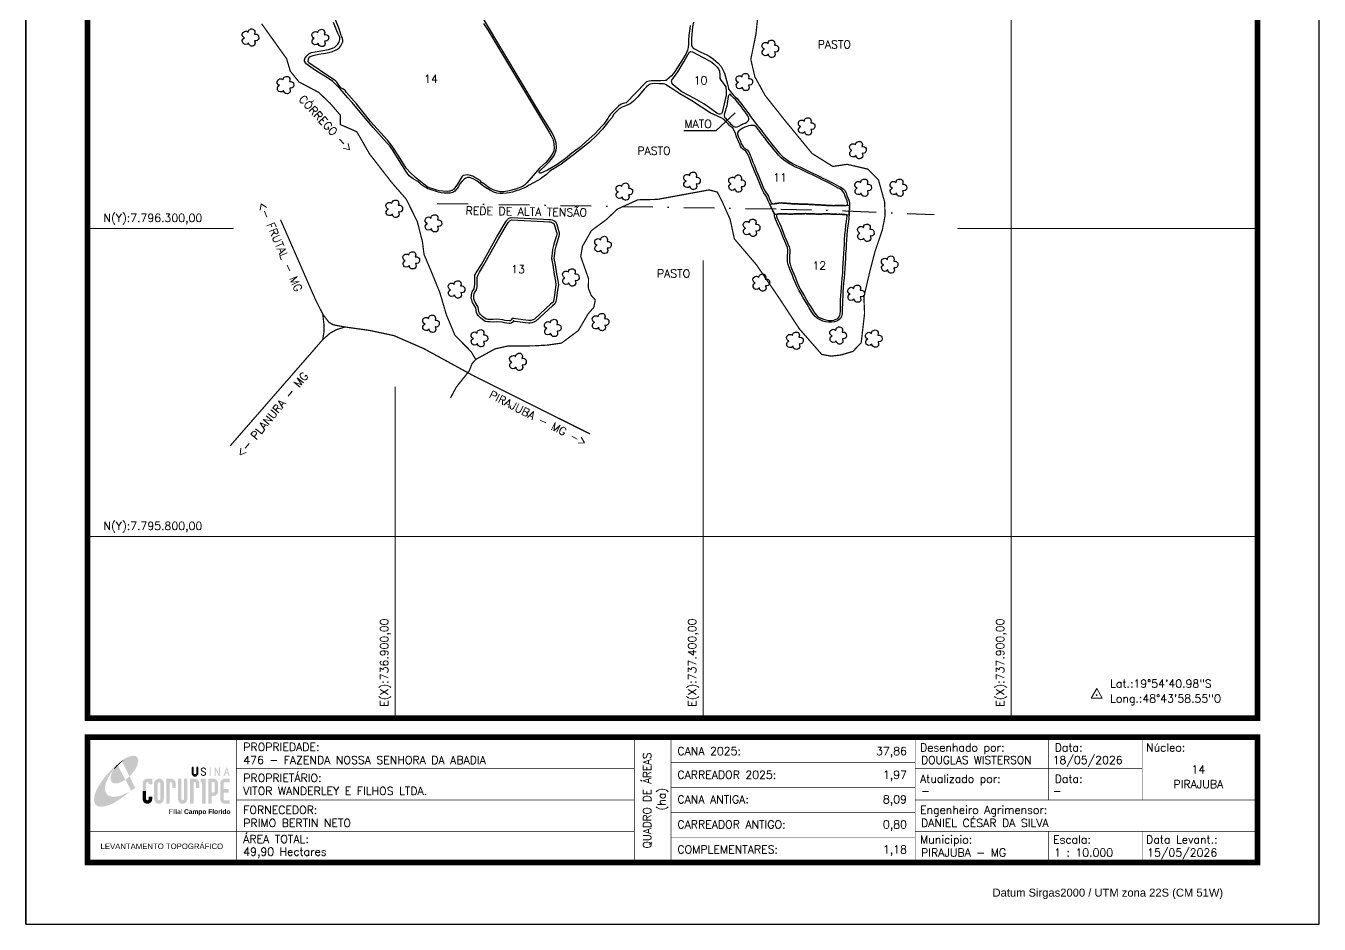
# Model space of a CAD drawing. Header units: inches. Extents: x 736300 to 738400, y 7795171 to 7798141.
# Drawn here: x 736300 to 738400, y 7795171 to 7796629 of the extents above; entities that cross this region are included whole.
import ezdxf
from ezdxf.enums import TextEntityAlignment as Align

# ---------------------------------------------------------------- set-up
doc = ezdxf.new("R2010")
doc.units = ezdxf.units.IN
doc.header["$MEASUREMENT"] = 0
for name, pattern in [('CONTINUO', [0]), ('DASHDOT', [1, 0.5, -0.25, 0, -0.25]), ('LIN0', [0])]:
    doc.linetypes.add(name, pattern=pattern)
for name, color, linetype in [('0114000476', 1, 'Continuous'), ('0114000476010', 5, 'Continuous'), ('0114000476011', 5, 'Continuous'), ('0114000476012', 5, 'Continuous'), ('0114000476013', 5, 'Continuous'), ('0114000476014', 5, 'Continuous'), ('0114000476015', 5, 'Continuous'), ('CORREGO', 174, 'Continuous'), ('ESTRADA', 1, 'Continuous'), ('H-ÁRVORE', 94, 'Continuous'), ('Margem', 5, 'Continuous'), ('MATO', 3, 'Continuous'), ('REDE_DE_ALTA_TENSÃO', 6, 'Continuous'), ('TEXTO', 7, 'Continuous'), ('TEXTO_NUMERO_TALHÃO', 7, 'Continuous')]:
    doc.layers.add(name, color=color, linetype=linetype)
doc.layers.add('MALHA', color=8, linetype='Continuous', lineweight=9)
doc.layers.add('TEXTO_DIVERSOS', color=7, linetype='Continuous', lineweight=5)
doc.styles.add('ARIAL', font='arial.ttf')
doc.styles.add('marcelo', font='arial.ttf')
doc.styles.add('SIMPLEX', font='simplex', dxfattribs={"height": 0.2})
doc.styles.get("Standard").update_dxf_attribs({"font": 'arial.ttf'})

# ---------------------------------------------------------------- blocks, each defined once
blk = doc.blocks.new('A$C78F83FB3')
at = {"layer": 'Margem'}
h = blk.add_hatch(color=20, dxfattribs=at)
edge = h.paths.add_edge_path()
edge.add_ellipse((19.49, 23.77), major_axis=(-6.68, -6.67), ratio=0.469426, start_angle=292.73277, end_angle=601.25787)
edge.add_ellipse((22.83, 22.05), major_axis=(12.64, 11.29), ratio=0.457614, start_angle=79.90686, end_angle=107.91393)
edge = h.paths.add_edge_path()
edge.add_ellipse((18.28, 18.7), major_axis=(13.95, 13.59), ratio=0.386848, start_angle=63.96117, end_angle=264.59932)
edge.add_ellipse((22.83, 22.05), major_axis=(12.64, 11.29), ratio=0.457614, start_angle=107.91393, end_angle=245.11815, ccw=False)
edge.add_ellipse((19.49, 23.77), major_axis=(-6.68, -6.67), ratio=0.469426, start_angle=241.25787, end_angle=292.73277, ccw=False)
for color, points in [(20, [(15.46, 26.12), (14.17, 24.81), (14.06, 24.24), (14.39, 23.97), (14.67, 24.54), (19.47, 29.32), (18.48, 28.66), (17.31, 27.78)]), (7, [(58.42, 24.9), (57.9, 24.9), (57.9, 21.73, -0.414214), (57.15, 20.98), (56.84, 20.98, -0.414214), (56.09, 21.73), (56.09, 24.9), (55.57, 24.9), (55.57, 21.73, 0.414214), (56.84, 20.46), (57.15, 20.46, 0.414214), (58.42, 21.73)]), (7, [(61.7, 24.9), (61.23, 24.9, 0.396318), (60.04, 23.78), (60.04, 23.72, 0.151912), (60.39, 22.97), (60.46, 22.92), (62.18, 22), (62.85, 21.83, 0.12407), (62.51, 22.42), (60.75, 23.36, -0.13192), (60.56, 23.77, -0.385578), (61.23, 24.37), (61.7, 24.37, -0.414214), (62.37, 23.7), (62.89, 23.7, 0.414214)]), (7, [(62.37, 23.7), (62.89, 23.7, 0.414214), (61.7, 24.9), (61.23, 24.9, 0.396318), (60.04, 23.78), (60.04, 23.72, 0.151912), (60.39, 22.97), (60.46, 22.92), (62.18, 22), (62.18, 22, -0.131921), (62.37, 21.59, -0.385578), (61.7, 20.98), (61.23, 20.98, -0.414214), (60.56, 21.65), (60.04, 21.65, 0.414214), (61.23, 20.46), (61.7, 20.46, 0.402546), (62.89, 21.61, 0.165292), (62.51, 22.42), (60.75, 23.36, -0.13192), (60.56, 23.77, -0.385578), (61.23, 24.37), (61.7, 24.37, -0.414214)]), (7, [(30.97, 12.46), (29.13, 12.46), (29.13, 8.21, 1), (34.29, 8.21), (34.29, 9.41), (32.45, 9.41), (32.45, 8.21, -1), (30.97, 8.21)])]:
    blk.add_hatch(color=color, dxfattribs=at).paths.add_polyline_path(points)
h = blk.add_hatch(color=7, dxfattribs=at)
h.paths.add_polyline_path([(65.24, 24.9), (64.72, 24.9), (64.72, 20.46), (65.24, 20.46)])
h.paths.add_polyline_path([(67.38, 20.46), (67.9, 20.46), (67.9, 23.74), (69.74, 20.46), (70.23, 20.46), (70.23, 24.9), (69.71, 24.9), (69.71, 21.58), (67.85, 24.9), (67.38, 24.9)])
h.paths.add_polyline_path([(72.17, 20.46), (72.72, 20.46), (73.14, 21.73), (74.49, 21.73), (74.9, 20.46), (75.45, 20.46), (74, 24.9), (73.62, 24.9)])
h.paths.add_polyline_path([(73.81, 23.8), (74.32, 22.25), (73.31, 22.25)], flags=16)
h = blk.add_hatch(color=7, dxfattribs=at)
h.paths.add_polyline_path([(31.71, 18.93, 0.414214), (29.13, 16.35), (29.13, 12.46), (30.97, 12.46), (30.97, 16.35, -0.414214), (31.71, 17.09), (32.45, 17.09), (32.45, 16.02), (34.29, 16.02), (34.29, 18.93)])
h.paths.add_polyline_path([(44.15, 17.09, -0.414214), (44.89, 16.35), (44.89, 14.1), (46.72, 14.1), (46.72, 16.17, 0.433937), (44.15, 18.93), (41.77, 18.93), (41.77, 12.46), (43.61, 12.46), (43.61, 17.09)])
h.paths.add_polyline_path([(43.61, 12.46), (41.77, 12.46), (41.77, 5.62), (43.61, 5.62)])
h.paths.add_polyline_path([(47.92, 12.46), (49.75, 12.46), (49.75, 18.93), (47.92, 18.93)])
h.paths.add_polyline_path([(52.91, 18.93), (51.08, 18.93), (51.08, 12.46), (52.91, 12.46)])
h.paths.add_polyline_path([(51.08, 8.12, -1), (49.75, 8.12), (49.75, 12.46), (47.92, 12.46), (47.92, 8.12, 1), (52.91, 8.12), (52.91, 12.46), (51.08, 12.46)])
h.paths.add_polyline_path([(54.41, 12.46), (56.25, 12.46), (56.25, 17.09), (56.79, 17.09, -0.414214), (57.53, 16.35), (57.53, 14.1), (59.36, 14.1), (59.36, 16.17, 0.433937), (56.79, 18.93), (54.41, 18.93)])
h.paths.add_polyline_path([(56.25, 12.46), (54.41, 12.46), (54.41, 5.62), (56.25, 5.62)])
h.paths.add_polyline_path([(60.73, 12.46), (62.58, 12.46), (62.58, 18.93), (60.02, 18.93), (60.02, 17.08), (60.73, 17.08)])
h.paths.add_polyline_path([(62.58, 12.46), (60.73, 12.46), (60.73, 5.62), (62.58, 5.62)])
h.paths.add_polyline_path([(64.06, 12.46), (65.82, 12.46), (65.82, 17.17), (66.66, 17.17, -0.450417), (67.48, 16.25), (67.48, 12.46), (69.24, 12.46, 0.002307), (69.24, 12.48, 0.005282), (69.23, 12.54, -0.000938), (69.23, 12.53), (69.23, 16.17, 0.433937), (66.66, 18.93), (64.06, 18.93)])
h.paths.add_polyline_path([(64.06, 5.62), (65.82, 5.62), (65.82, 9.77), (66.66, 9.77, 0.426056), (69.24, 12.46), (67.48, 12.46), (67.48, 12.45, -0.450417), (66.66, 11.53), (65.82, 11.53), (65.82, 12.46), (64.06, 12.46)])
h.paths.add_polyline_path([(70.37, 12.46), (74.87, 12.46), (74.87, 13.44), (72.21, 13.44), (72.21, 16.35, -0.414214), (72.95, 17.09), (75.38, 17.09), (75.38, 18.93), (72.95, 18.93, 0.414214), (70.37, 16.35)])
h.paths.add_polyline_path([(72.21, 11.62), (74.87, 11.62), (74.87, 12.46), (70.37, 12.46), (70.37, 8.21, 0.414214), (72.95, 5.62), (75.38, 5.62), (75.38, 7.47), (72.95, 7.47, -0.414214), (72.21, 8.21)])
h = blk.add_hatch(color=7, dxfattribs=at)
h.paths.add_polyline_path([(35.29, 16.35), (35.29, 8.21, 1), (40.46, 8.21, 0.016978), (40.45, 8.38), (40.45, 16.17, 0.433937), (37.88, 18.93), (37.87, 18.93, 0.41391)])
h.paths.add_polyline_path([(38.62, 16.35), (38.62, 8.21, -1), (37.13, 8.21), (37.13, 16.35, -1)], flags=16)
at = {"layer": 'Margem', "color": 7}
blk.add_lwpolyline([(58.42, 24.9), (57.9, 24.9), (57.9, 21.73, -0.414214), (57.15, 20.98), (56.84, 20.98, -0.414214), (56.09, 21.73), (56.09, 24.9), (55.57, 24.9), (55.57, 21.73, 0.414214), (56.84, 20.46), (57.15, 20.46, 0.414214), (58.42, 21.73), (58.42, 24.9)], format="xyb", close=True, dxfattribs=at)
at = {"layer": 'Margem', "color": 252, "insert": (43.05, 2.72), "char_height": 2.5, "attachment_point": 1, "style": 'ARIAL'}
blk.add_mtext_dynamic_manual_height_columns('Filial {\\fArial|b1|i0|c0|p34;Campo Florido}', width=33.0271, gutter_width=2.46, heights=[2.95], dxfattribs=at)
blk = doc.blocks.new('ÁRVORE')
at = {"layer": 'H-ÁRVORE', "linetype": 'CONTINUO'}
blk.add_polyline3d([(737194.49, 7797022.09, 0), (737193.78, 7797021.5, 0), (737192.87, 7797021.39, 0), (737192.23, 7797021.64, 0), (737191.78, 7797022.09, 0), (737191.59, 7797022.61, 0), (737191.54, 7797023.36, 0), (737191.78, 7797023.84, 0), (737192.04, 7797024.2, 0), (737192.56, 7797024.55, 0), (737192.23, 7797024.65, 0), (737191.91, 7797024.92, 0), (737191.52, 7797025.53, 0), (737191.45, 7797026.25, 0), (737191.73, 7797027, 0), (737192.02, 7797027.26, 0), (737192.55, 7797027.59, 0), (737193.11, 7797027.66, 0), (737193.55, 7797027.6, 0), (737193.9, 7797027.44, 0), (737194.29, 7797027.09, 0), (737194.4, 7797027.75, 0), (737194.5, 7797028.01, 0), (737194.79, 7797028.38, 0), (737195.22, 7797028.53, 0), (737195.64, 7797028.72, 0), (737196.11, 7797028.76, 0), (737196.55, 7797028.7, 0), (737196.91, 7797028.51, 0), (737197.18, 7797028.22, 0), (737197.42, 7797027.75, 0), (737197.51, 7797027.24, 0), (737197.3, 7797026.32, 0), (737197.94, 7797026.33, 0), (737198.47, 7797026.2, 0), (737198.98, 7797025.8, 0), (737199.25, 7797025.48, 0), (737199.33, 7797024.22, 0), (737199.02, 7797023.65, 0), (737198.61, 7797023.27, 0), (737197.96, 7797023.1, 0), (737197.39, 7797023.15, 0), (737197.69, 7797021.96, 0), (737197.55, 7797021.46, 0), (737197.21, 7797020.98, 0), (737196.83, 7797020.68, 0), (737196.3, 7797020.55, 0), (737195.77, 7797020.58, 0), (737195.37, 7797020.69, 0), (737194.91, 7797021.14, 0), (737194.6, 7797021.54, 0), (737194.51, 7797022.16, 0)], dxfattribs=at)

msp = doc.modelspace()

# ---------------------------------------------------------------- linework, layer by layer
at = {"elevation": 509.1}
msp.add_lwpolyline([(737452.2, 7796487.6), (737420.5, 7796458.8), (737368.7, 7796458.8)], dxfattribs=at)
at = {"layer": '0114000476'}
for points in [[(737429.1, 7796479.9), (737411.2, 7796488), (737381.8, 7796507.4), (737361.9, 7796518.5), (737352.3, 7796525), (737342.3, 7796531.7), (737339.8, 7796533.4), (737337.8, 7796534.4), (737335.7, 7796534.9), (737332.5, 7796534.9), (737327.8, 7796535.1), (737320.6, 7796535.2), (737317.3, 7796534.7), (737314.6, 7796534.2), (737313.1, 7796533.6), (737311.3, 7796532.6), (737307.9, 7796530.2), (737304.1, 7796526.4), (737294, 7796513.8), (737286.9, 7796506.6), (737281.7, 7796502.6), (737274.1, 7796499), (737268.3, 7796497.1), (737263.7, 7796494.2), (737258.2, 7796489.1), (737254.8, 7796485.7), (737251.6, 7796479.8), (737246.5, 7796473.7), (737236.4, 7796461.4), (737226.6, 7796450.8), (737215.4, 7796440.2), (737189.7, 7796419.4), (737169.6, 7796404.4), (737168.7, 7796403.8), (737166.9, 7796402.7), (737160.9, 7796399), (737155.6, 7796395.7), (737151.1, 7796392.9), (737145.6, 7796387.6), (737138.2, 7796382.2), (737135.1, 7796380.4), (737131.5, 7796377.9), (737124.5, 7796374.3), (737117.7, 7796370.4), (737113.1, 7796367.9), (737108.7, 7796365.5), (737103.1, 7796363.3), (737100.6, 7796362.4), (737097.9, 7796361.5), (737094.6, 7796360.5), (737090.5, 7796359.3), (737085, 7796358), (737080.5, 7796357.4), (737075, 7796356.9), (737069.7, 7796356.9), (737065.2, 7796357.6), (737059.9, 7796359.3), (737054.6, 7796361.7), (737049.1, 7796364.8), (737043.7, 7796368.5), (737038.2, 7796372.8), (737032.6, 7796377.2), (737026.6, 7796380.8), (737020.7, 7796382.9), (737017.2, 7796382.8), (737014.5, 7796381.8), (737012, 7796380.3), (737008.7, 7796376.8), (737005, 7796372.8), (737002.6, 7796368.5), (737000.9, 7796365.7), (736999.3, 7796363.9), (736996.8, 7796360.7), (736993.3, 7796358.4), (736989.4, 7796357.3), (736984.4, 7796357.3), (736979.6, 7796357.6), (736974.7, 7796358.1), (736970.4, 7796359.2), (736965.6, 7796360.4), (736961.4, 7796361.7), (736956.8, 7796363.1), (736953.1, 7796364.5), (736949.6, 7796366.5), (736946, 7796368.6), (736942.7, 7796370.9), (736939.9, 7796373.5), (736936.5, 7796376.1), (736929, 7796380.8), (736922.7, 7796385.6), (736917, 7796393.3), (736896.5, 7796426), (736891.1, 7796434.1), (736887.1, 7796438.8), (736882.3, 7796443.9), (736864.3, 7796463.9), (736851.3, 7796479.2), (736830.2, 7796504.6), (736823.1, 7796512.1), (736810.5, 7796526.9), (736801.8, 7796535.4), (736798.8, 7796538.5), (736790.2, 7796544.7), (736770.4, 7796556.6), (736755.5, 7796567.4), (736752.6, 7796571.6), (736752.5, 7796574), (736753.9, 7796577.2), (736756.2, 7796580.2), (736759.9, 7796583.6), (736764.2, 7796585.8), (736770, 7796586.8), (736782.7, 7796588.9), (736791.9, 7796590.9), (736798.1, 7796592.6), (736802, 7796594.5), (736804.3, 7796596.5), (736806.9, 7796599.1), (736809.2, 7796602.8), (736810.3, 7796606.8), (736809.8, 7796610.8), (736806.3, 7796618.1), (736799.9, 7796634.3)], [(737384.4, 7796634.9), (737382.5, 7796627.4), (737380.9, 7796609.3), (737381, 7796600.7), (737381.3, 7796597.4), (737382.1, 7796594.8), (737383.6, 7796592.9), (737385.7, 7796591.6), (737396.4, 7796586.3), (737405.9, 7796581.8), (737410.7, 7796579.1), (737416.8, 7796574.8), (737424.6, 7796568.3), (737429.1, 7796563), (737434.8, 7796552.1), (737439.8, 7796534.1), (737441, 7796527.9), (737441.3, 7796526), (737443.8, 7796522.8), (737446.2, 7796520.4), (737447.1, 7796519.1), (737448.4, 7796517.6), (737449.9, 7796515.9), (737452.1, 7796513.8), (737455.1, 7796510.9), (737458.2, 7796507.3), (737461.3, 7796503.4), (737464.5, 7796499.2), (737467.7, 7796495.1), (737470.5, 7796491.2), (737473, 7796487.7), (737475, 7796484.5), (737476.7, 7796481.7), (737487.1, 7796468.2), (737488.8, 7796466.3), (737490.5, 7796464.3), (737492.9, 7796461.4), (737495.7, 7796457.6), (737498.9, 7796453.4), (737502.3, 7796448.9), (737506, 7796444.2), (737509.6, 7796439.5), (737513.3, 7796434.9), (737517, 7796430.2), (737520.8, 7796425.6), (737524.7, 7796421.3), (737528.7, 7796417.2), (737533, 7796413.5), (737537.4, 7796410.3), (737541.8, 7796407.6), (737546.4, 7796405.1), (737551.5, 7796402.5), (737557, 7796400), (737562.5, 7796397.4), (737568, 7796394.7), (737573.5, 7796392.1), (737579, 7796389.6), (737584.3, 7796387), (737589.5, 7796384.5), (737594.5, 7796382), (737599.2, 7796379.7), (737603.8, 7796377.5), (737608.1, 7796375.4), (737612.2, 7796373.2), (737616, 7796371), (737619.8, 7796369), (737623.5, 7796367), (737627.1, 7796364.7), (737630, 7796361.5), (737632, 7796357.7), (737633.5, 7796353.8), (737635.1, 7796349.7), (737636.6, 7796345.8), (737637.6, 7796342.4), (737637.9, 7796338.6), (737636.9, 7796321.9), (737636.6, 7796319.1), (737636.3, 7796316.1), (737635.8, 7796311.5), (737634.8, 7796304.3), (737633.9, 7796296.8), (737633.1, 7796289.3), (737632.6, 7796281.7), (737632.4, 7796274.2), (737632, 7796266.8), (737631.4, 7796259.4), (737630.9, 7796251.8), (737630.4, 7796243.9), (737629.9, 7796235.5), (737629.5, 7796227.2), (737628.9, 7796219.3), (737628.1, 7796211.6), (737627.5, 7796204.3), (737627, 7796197.2), (737626.6, 7796190.3), (737626.3, 7796183.7), (737626.1, 7796177.4), (737625.9, 7796171.5), (737626, 7796166.1), (737625.6, 7796161.3), (737624.7, 7796157.3), (737622.9, 7796154.1), (737620.2, 7796151.7), (737617, 7796149.8), (737613.1, 7796148.5), (737608.6, 7796147.8), (737603.7, 7796148), (737598.9, 7796148.6), (737594.3, 7796149.8), (737589.8, 7796151.6), (737585.7, 7796153.8), (737581.8, 7796157), (737578.4, 7796161.1), (737575.3, 7796166), (737572.3, 7796171.3), (737568.7, 7796177), (737565.2, 7796182.9), (737561.8, 7796188.7), (737558.5, 7796194.3), (737555.2, 7796200.1), (737552.2, 7796206.2), (737549.5, 7796212.7), (737546.9, 7796219.1), (737544.3, 7796225.4), (737542, 7796231.5), (737539.8, 7796237), (737538.2, 7796241.6), (737537.2, 7796245.8), (737537, 7796250.9), (737537.2, 7796256.3), (737537.6, 7796261.2), (737537.6, 7796265.4), (737536.7, 7796269.3), (737534.9, 7796273.9), (737532.5, 7796279.3), (737530.1, 7796285.2), (737527.7, 7796291.2), (737525.4, 7796297.1), (737523.1, 7796302.6), (737521, 7796307.5), (737519.3, 7796311.6), (737517.7, 7796315.3), (737516.4, 7796318.7), (737516, 7796320.6), (737515.9, 7796322.7), (737507.6, 7796340.6), (737507.1, 7796341.7), (737506.5, 7796343), (737505.6, 7796345.2), (737504.6, 7796347.9), (737503.2, 7796351), (737501.2, 7796354.4), (737498.8, 7796358), (737496.3, 7796362.1), (737494.1, 7796366.9), (737492, 7796372.3), (737489.7, 7796377.8), (737487.7, 7796383.2), (737485.5, 7796388.2), (737483.5, 7796393.1), (737481.6, 7796397.7), (737479.8, 7796402.3), (737477.9, 7796406.8), (737476.2, 7796411.4), (737474.5, 7796415.6), (737473.1, 7796419.2), (737471.9, 7796422), (737470.6, 7796424), (737469.3, 7796425.5), (737467.8, 7796426.6), (737466.1, 7796427.7), (737464.3, 7796429.1), (737462.4, 7796430.9), (737460.8, 7796433.7), (737459.3, 7796436.9), (737457.8, 7796440.4), (737456.2, 7796443.9), (737454.6, 7796447.3), (737453.5, 7796450.4), (737452.9, 7796453.1), (737448.2, 7796463.2), (737446.3, 7796464.4), (737444.4, 7796465.9), (737442.4, 7796467.8), (737440.6, 7796470), (737438.6, 7796472.1), (737436.3, 7796474.5), (737433.9, 7796477.1), (737429.1, 7796479.9)]]:
    msp.add_lwpolyline(points, dxfattribs=at)
msp.add_lwpolyline([(737088.6, 7796317.9), (737140.7, 7796315.3), (737149.6, 7796314.9), (737152.1, 7796314.7), (737154.6, 7796314.1), (737157.3, 7796313.2), (737160.8, 7796311), (737162.6, 7796306.4), (737166.4, 7796293.2), (737166.3, 7796290.1), (737165.9, 7796287.4), (737162.8, 7796278.6), (737160.8, 7796271.2), (737159.2, 7796265.1), (737158.6, 7796259.4), (737157.7, 7796251.5), (737159.9, 7796241.2), (737162.1, 7796226.2), (737164.1, 7796215), (737164.9, 7796208.4), (737163.7, 7796200), (737161.9, 7796187.3), (737160.9, 7796181.1), (737159.4, 7796177.9), (737155.2, 7796174.6), (737128.2, 7796149.8), (737124.8, 7796147.9), (737121.9, 7796146.9), (737119.1, 7796146.5), (737116.5, 7796146.6), (737111.7, 7796147.1), (737094.1, 7796149.3), (737091.9, 7796150.2), (737091.7, 7796149.9), (737090.9, 7796147.9), (737088.7, 7796146.3), (737086.4, 7796145.9), (737085.1, 7796145.9), (737077.7, 7796146.9), (737073.9, 7796147.9), (737064.9, 7796148.6), (737059.4, 7796148.1), (737053.9, 7796148.4), (737049.9, 7796148.5), (737046.3, 7796149.3), (737041.8, 7796152.2), (737038.6, 7796154.8), (737035, 7796158.2), (737032.9, 7796160.9), (737032.1, 7796163.7), (737030.8, 7796171.1), (737025.7, 7796180), (737024.1, 7796185.1), (737023.5, 7796188.1), (737023.6, 7796190.9), (737024, 7796193.3), (737025.2, 7796197.2), (737028.1, 7796202.2), (737028.8, 7796205.8), (737029, 7796209.5), (737029, 7796215.6), (737029, 7796220.2), (737029.5, 7796224.2), (737033.3, 7796231), (737040, 7796241.8), (737064.9, 7796286.6), (737080.2, 7796312.2), (737081.5, 7796313.7), (737082.5, 7796314.9), (737084.1, 7796316.2), (737086.1, 7796317.4)], close=True, dxfattribs=at)
at = {"layer": '0114000476010'}
msp.add_lwpolyline([(737349.3, 7796541.1), (737358.7, 7796554.6), (737368.7, 7796570.4), (737377.2, 7796585.5), (737377.9, 7796586.6), (737378.7, 7796587.1), (737379.4, 7796587.3), (737380.2, 7796587.3), (737382.7, 7796586.6), (737398.9, 7796578.1), (737409.1, 7796572.9), (737414.3, 7796570.1), (737418.6, 7796566.5), (737422.6, 7796561.8), (737424.8, 7796559.1), (737426.5, 7796555.4), (737427, 7796548.2), (737427, 7796543.7), (737428.7, 7796540.6), (737431, 7796537.9), (737434.1, 7796533.7), (737436.6, 7796529.8), (737437.6, 7796524.2), (737437.4, 7796516.4), (737435.9, 7796509.5), (737430.9, 7796488.1), (737429.6, 7796486.1), (737427.9, 7796485.4), (737426.1, 7796485.5), (737424.6, 7796486), (737422.1, 7796487.5), (737410.4, 7796496), (737400.9, 7796502.2), (737386.2, 7796510.9), (737365.6, 7796521.9), (737355.2, 7796530), (737350.9, 7796533.6), (737349.5, 7796535.6), (737348.9, 7796537.5), (737348.8, 7796539.6)], close=True, dxfattribs=at)
at = {"layer": '0114000476011', "elevation": 509.1}
msp.add_lwpolyline([(737634.8, 7796339.5), (737634.6, 7796341.8), (737633.8, 7796344.8), (737632.3, 7796348.6), (737630.7, 7796352.7), (737629.3, 7796356.4), (737627.5, 7796359.8), (737625.1, 7796362.4), (737622, 7796364.5), (737618.4, 7796366.3), (737614.6, 7796368.4), (737610.7, 7796370.6), (737606.7, 7796372.7), (737602.5, 7796374.8), (737597.9, 7796377), (737593.2, 7796379.3), (737588.2, 7796381.8), (737583, 7796384.3), (737577.7, 7796386.9), (737572.3, 7796389.4), (737566.7, 7796392), (737561.2, 7796394.7), (737555.7, 7796397.3), (737550.2, 7796399.8), (737545, 7796402.4), (737540.3, 7796405), (737535.7, 7796407.8), (737531.1, 7796411.1), (737526.6, 7796415), (737522.5, 7796419.2), (737518.5, 7796423.7), (737514.7, 7796428.4), (737511, 7796433), (737507.3, 7796437.7), (737503.6, 7796442.4), (737500, 7796447.1), (737496.5, 7796451.6), (737493.3, 7796455.8), (737490.5, 7796459.5), (737488.2, 7796462.4), (737486.6, 7796464.3), (737485.3, 7796465.7), (737482.7, 7796467), (737479.8, 7796467.5), (737476.8, 7796467.5), (737473.8, 7796466.9), (737470.7, 7796465.9), (737467.5, 7796464.6), (737464.4, 7796463), (737461.6, 7796461.2), (737459.2, 7796459.4), (737457.5, 7796457.9), (737456.5, 7796456.6), (737455.9, 7796455.1), (737455.9, 7796453.4), (737456.3, 7796451.3), (737457.4, 7796448.5), (737458.9, 7796445.2), (737460.5, 7796441.6), (737462, 7796438.1), (737463.4, 7796435.1), (737464.8, 7796432.8), (737466.2, 7796431.4), (737467.8, 7796430.2), (737469.5, 7796429.1), (737471.3, 7796427.7), (737473, 7796425.8), (737474.5, 7796423.4), (737475.9, 7796420.4), (737477.3, 7796416.7), (737479, 7796412.5), (737480.7, 7796407.9), (737482.6, 7796403.4), (737484.4, 7796398.9), (737486.3, 7796394.2), (737488.3, 7796389.4), (737490.4, 7796384.3), (737492.5, 7796378.9), (737494.8, 7796373.4), (737496.9, 7796368.1), (737499, 7796363.5), (737501.3, 7796359.6), (737503.7, 7796356), (737505.9, 7796352.4), (737507.4, 7796349), (737508.4, 7796346.2), (737509.2, 7796344.2), (737509.8, 7796343), (737510.1, 7796342.4), (737510.4, 7796342.1), (737510.8, 7796341.8), (737511.3, 7796341.2), (737512, 7796340.9), (737512.8, 7796340.5), (737513.3, 7796340.3), (737514.2, 7796340.3), (737515.8, 7796340.2), (737517.1, 7796340.4), (737518.3, 7796340.6), (737519.7, 7796340.9), (737521.3, 7796341.2), (737522.8, 7796341.4), (737524.4, 7796341.5), (737526.1, 7796341.4), (737527.8, 7796341.5), (737529.4, 7796341.3), (737531.3, 7796341.3), (737533.3, 7796341.2), (737535.1, 7796341.1), (737536.8, 7796340.9), (737537.9, 7796340.8), (737538.6, 7796340.7), (737539.9, 7796340.5), (737541, 7796340.5), (737542.3, 7796340.4), (737543.6, 7796340.2), (737545.4, 7796340.3), (737547.6, 7796340.2), (737549.5, 7796340), (737551.6, 7796339.9), (737553.7, 7796339.9), (737555.5, 7796339.7), (737557.3, 7796339.6), (737558.9, 7796339.5), (737560.2, 7796339.5), (737561.9, 7796339.4), (737563.8, 7796339.5), (737565.3, 7796339.5), (737566.7, 7796339.4), (737568.5, 7796339.4), (737570.6, 7796339.3), (737572.3, 7796339.2), (737573.3, 7796339.2), (737574.2, 7796339.2), (737575.1, 7796339.2), (737576.6, 7796339.2), (737578.2, 7796339), (737579.6, 7796338.8), (737580.5, 7796338.8), (737582, 7796338.6), (737583.8, 7796338.6), (737585.4, 7796338.3), (737587.2, 7796338.3), (737589, 7796338.2), (737590.4, 7796338.2), (737592, 7796338.1), (737593.8, 7796338), (737595.6, 7796337.9), (737597.6, 7796337.8), (737599.2, 7796337.7), (737600.3, 7796337.6), (737601.5, 7796337.6), (737602.8, 7796337.6), (737604.4, 7796337.4), (737606.1, 7796337.4), (737608, 7796337.3), (737610, 7796337.3), (737611.7, 7796337.1), (737613.3, 7796337.3), (737614.5, 7796337.2), (737616.7, 7796337.2), (737618, 7796337.2), (737619.3, 7796337.2), (737620.8, 7796337.3), (737622.2, 7796337.3), (737623.5, 7796337.2), (737625.3, 7796337.3), (737626.9, 7796337.2), (737628.1, 7796337.2), (737629.3, 7796337.2), (737630.6, 7796337.1), (737632, 7796337.3), (737633, 7796337.8), (737633.9, 7796338.4)], close=True, dxfattribs=at)
at = {"layer": '0114000476012', "elevation": 509.1}
msp.add_lwpolyline([(737632.6, 7796322), (737631.5, 7796322.5), (737630.6, 7796322.9), (737629.5, 7796322.9), (737628.4, 7796323), (737626.9, 7796323), (737625.8, 7796323), (737625, 7796323.1), (737624.1, 7796323.1), (737622.8, 7796323), (737621.7, 7796323.2), (737620.4, 7796323.1), (737618.8, 7796323), (737617.3, 7796323.1), (737615.7, 7796323.1), (737614.1, 7796323.2), (737612.7, 7796323.3), (737611.3, 7796323.4), (737609.9, 7796323.4), (737608.6, 7796323.5), (737607.1, 7796323.5), (737605.8, 7796323.6), (737604.6, 7796323.6), (737603.5, 7796323.7), (737602.5, 7796323.7), (737601.3, 7796323.6), (737599.8, 7796323.7), (737598.5, 7796323.8), (737597, 7796323.6), (737595.5, 7796323.6), (737594.2, 7796323.6), (737592.8, 7796323.4), (737591.3, 7796323.4), (737589.7, 7796323.4), (737588.2, 7796323.4), (737586.7, 7796323.4), (737584.9, 7796323.5), (737582.9, 7796323.4), (737580.9, 7796323.7), (737579.2, 7796323.7), (737577.5, 7796323.7), (737576, 7796323.7), (737574.7, 7796323.8), (737573.6, 7796323.9), (737572.5, 7796323.9), (737571.2, 7796324), (737570.3, 7796324), (737569.4, 7796324.1), (737568.3, 7796324), (737567.1, 7796324), (737565.9, 7796324.2), (737564.7, 7796324.1), (737563.1, 7796324), (737561.3, 7796323.9), (737559.7, 7796323.9), (737557.9, 7796323.8), (737556, 7796323.8), (737554.2, 7796323.7), (737552.4, 7796323.6), (737550.7, 7796323.6), (737549, 7796323.6), (737547.4, 7796323.6), (737545.7, 7796323.5), (737544.1, 7796323.5), (737542.3, 7796323.4), (737540.5, 7796323.4), (737538.4, 7796323.5), (737536.5, 7796323.6), (737534.4, 7796323.6), (737532.3, 7796323.7), (737530.2, 7796323.8), (737526.2, 7796324), (737524.2, 7796323.9), (737522.5, 7796323.7), (737521.2, 7796323.5), (737520.3, 7796323.2), (737519.8, 7796322.9), (737519.3, 7796322.5), (737518.9, 7796321.9), (737519, 7796321), (737519.3, 7796319.5), (737520.4, 7796316.5), (737522, 7796312.8), (737523.8, 7796308.7), (737525.9, 7796303.7), (737528.2, 7796298.2), (737530.5, 7796292.3), (737532.9, 7796286.3), (737535.3, 7796280.5), (737537.6, 7796275), (737539.6, 7796270.2), (737540.6, 7796265.7), (737540.6, 7796261.1), (737540.2, 7796256.1), (737540, 7796250.9), (737540.2, 7796246.2), (737541.1, 7796242.4), (737542.6, 7796238), (737544.8, 7796232.6), (737547.1, 7796226.5), (737549.7, 7796220.2), (737552.3, 7796213.8), (737555, 7796207.5), (737557.8, 7796201.5), (737561.1, 7796195.8), (737564.4, 7796190.3), (737567.8, 7796184.5), (737571.3, 7796178.5), (737574.9, 7796172.9), (737577.9, 7796167.5), (737580.8, 7796162.9), (737583.9, 7796159.1), (737587.4, 7796156.3), (737591.1, 7796154.3), (737595.2, 7796152.7), (737599.4, 7796151.6), (737604, 7796150.9), (737608.4, 7796150.9), (737612.4, 7796151.4), (737615.8, 7796152.6), (737618.5, 7796154.1), (737620.5, 7796156), (737621.8, 7796158.4), (737622.6, 7796161.7), (737623, 7796166.1), (737622.9, 7796171.5), (737623.1, 7796177.5), (737623.3, 7796183.8), (737623.6, 7796190.5), (737624, 7796197.4), (737624.5, 7796204.5), (737625.1, 7796211.9), (737625.9, 7796219.5), (737626.6, 7796227.4), (737626.9, 7796235.7), (737627.4, 7796244), (737627.9, 7796252), (737628.5, 7796259.6), (737629, 7796267), (737629.4, 7796274.3), (737629.6, 7796281.9), (737630.1, 7796289.6), (737630.9, 7796297.2), (737631.8, 7796304.7), (737632.8, 7796311.9), (737633.3, 7796316.4), (737633.6, 7796319.4), (737633.8, 7796320.9), (737633.3, 7796321.4)], close=True, dxfattribs=at)
at = {"layer": '0114000476013'}
msp.add_lwpolyline([(737088.9, 7796313.9), (737140.5, 7796311.3), (737149.4, 7796310.9), (737151.5, 7796310.7), (737153.5, 7796310.2), (737155.6, 7796309.5), (737157.5, 7796308.3), (737158.8, 7796305.1), (737162.4, 7796292.6), (737162.3, 7796290.5), (737162, 7796288.4), (737159, 7796279.8), (737156.9, 7796272.2), (737155.2, 7796265.8), (737154.6, 7796259.9), (737153.6, 7796251.3), (737155.9, 7796240.4), (737158.2, 7796225.6), (737160.2, 7796214.4), (737160.9, 7796208.4), (737159.7, 7796200.6), (737157.9, 7796187.9), (737157, 7796182.3), (737156.2, 7796180.5), (737152.6, 7796177.7), (737125.9, 7796153.1), (737123.2, 7796151.6), (737120.9, 7796150.8), (737118.9, 7796150.5), (737116.8, 7796150.6), (737112.2, 7796151.1), (737095.1, 7796153.2), (737092.7, 7796154.2), (737091.3, 7796154.2), (737090.1, 7796154.1), (737089.3, 7796153.5), (737088.2, 7796151.7), (737087.7, 7796150.5), (737087.1, 7796150.1), (737086.1, 7796149.9), (737085.3, 7796149.9), (737078.5, 7796150.8), (737074.6, 7796151.9), (737064.8, 7796152.6), (737059.3, 7796152.1), (737054.1, 7796152.4), (737050.4, 7796152.5), (737047.9, 7796153.1), (737044.1, 7796155.5), (737041.2, 7796157.8), (737038, 7796160.9), (737036.6, 7796162.8), (737036, 7796164.6), (737034.6, 7796172.5), (737029.4, 7796181.7), (737027.9, 7796186), (737027.5, 7796188.4), (737027.6, 7796190.6), (737027.9, 7796192.4), (737028.9, 7796195.5), (737031.9, 7796200.7), (737032.8, 7796205.3), (737033, 7796209.4), (737033, 7796215.6), (737033, 7796219.9), (737033.4, 7796222.9), (737036.7, 7796229), (737043.4, 7796239.8), (737068.4, 7796284.6), (737083.4, 7796309.8), (737084.5, 7796311), (737085.4, 7796312), (737086.5, 7796313), (737087.6, 7796313.6)], close=True, dxfattribs=at)
at = {"layer": '0114000476014'}
msp.add_lwpolyline([(737043.5, 7796632.8), (737050.7, 7796621.7), (737066, 7796596.3), (737150.7, 7796455.2), (737153.4, 7796450.3), (737155.7, 7796445.1), (737157, 7796440.9), (737157.7, 7796436.8), (737158.2, 7796430.2), (737157.3, 7796426.3), (737156.1, 7796422.4), (737150.5, 7796414.3), (737144.3, 7796407.4), (737134.4, 7796398.1), (737113.7, 7796374.4), (737109.7, 7796370.2), (737106.7, 7796368.1), (737095.3, 7796364.1), (737084.8, 7796361.2), (737076.4, 7796359.8), (737075.1, 7796359.6), (737073.3, 7796359.5), (737071.8, 7796359.5), (737070.4, 7796359.7), (737068.8, 7796360), (737066.7, 7796360.5), (737065.4, 7796360.8), (737063.9, 7796361.4), (737059.2, 7796363), (737056, 7796364.4), (737052.8, 7796366.3), (737050.6, 7796367.6), (737044.8, 7796371.8), (737038.7, 7796375.9), (737038.8, 7796376.7), (737038, 7796377.8), (737029.5, 7796382.9), (737026.1, 7796384.8), (737019.8, 7796386.6), (737017.2, 7796386.9), (737010.5, 7796385.9), (737008, 7796383.7), (737001.1, 7796372.1), (736994.9, 7796364), (736994.1, 7796363.2), (736993.2, 7796362.5), (736992.4, 7796362), (736991.5, 7796361.5), (736990.4, 7796361.1), (736989.3, 7796360.7), (736987.5, 7796360.4), (736985.6, 7796360.3), (736977.2, 7796360.4), (736971.7, 7796361.3), (736967.8, 7796362.5), (736961, 7796364.5), (736957.3, 7796365.7), (736952.8, 7796367.3), (736951.8, 7796367.9), (736933, 7796382.7), (736924.7, 7796390.2), (736917.7, 7796397.9), (736905.1, 7796417.8), (736895.3, 7796433.9), (736887.5, 7796443.2), (736860, 7796473.9), (736837.1, 7796502.3), (736820.9, 7796520.8), (736818.5, 7796524.3), (736818, 7796524.9), (736817.3, 7796525.3), (736816.6, 7796525.6), (736814.7, 7796526.8), (736811.9, 7796528.5), (736809.5, 7796531), (736806.2, 7796536), (736805.2, 7796537.7), (736803.6, 7796539.4), (736801, 7796541.5), (736795.1, 7796545.2), (736759.8, 7796569.1), (736759.2, 7796569.9), (736758.9, 7796570.7), (736758.9, 7796572), (736759, 7796573.1), (736759, 7796574.4), (736759.3, 7796575.7), (736759.8, 7796577), (736760.5, 7796578.2), (736761.7, 7796579.1), (736766.8, 7796581), (736775.2, 7796582.9), (736783.8, 7796584.1), (736792.9, 7796586), (736797.9, 7796587.5), (736802.9, 7796589.4), (736806.4, 7796591.3), (736808.4, 7796592.8), (736810.3, 7796594.6), (736811.9, 7796596.4), (736813, 7796598.6), (736814, 7796600.9), (736814.7, 7796603.2), (736814.7, 7796605.9), (736814.4, 7796608.5), (736813.5, 7796611.2), (736812.3, 7796613.5), (736809, 7796624), (736797.9, 7796650.7)], dxfattribs=at)
at = {"layer": '0114000476015'}
msp.add_lwpolyline([(737378.9, 7796629.6), (737378.5, 7796624.6), (737376.9, 7796613.3), (737376.2, 7796606), (737376, 7796600.3), (737375.6, 7796594), (737374.6, 7796589.5), (737372.3, 7796584.3), (737367.5, 7796575.8), (737354, 7796555), (737351.5, 7796551.2), (737348.4, 7796548), (737344.7, 7796544.5), (737341, 7796541.4), (737339.7, 7796540.5), (737338.3, 7796540.3), (737331.2, 7796539.7), (737320.7, 7796539.7), (737315.9, 7796539.6), (737312.6, 7796539.4), (737310.1, 7796538.9), (737308, 7796538), (737305.8, 7796535.8), (737274.8, 7796504.2), (737272.6, 7796503.5), (737270.3, 7796502.9), (737265.9, 7796501.1), (737262.3, 7796498.4), (737259.2, 7796495.2), (737254.3, 7796490.5), (737249.8, 7796485.7), (737247, 7796481.8), (737245.3, 7796478.4), (737241.1, 7796472.7), (737239.3, 7796470.2), (737236.2, 7796466.5), (737224.6, 7796454.1), (737198.6, 7796430.9), (737187, 7796422.3), (737176.1, 7796413.2), (737162.9, 7796403.9), (737153.9, 7796398.8), (737147.3, 7796394.9), (737141.1, 7796391.9), (737137.5, 7796390.3), (737136.6, 7796390), (737135.7, 7796389.8), (737135, 7796389.9), (737134.5, 7796390), (737134.2, 7796390.3), (737133.9, 7796390.8), (737133.7, 7796391.3), (737133.6, 7796391.7), (737133.6, 7796392), (737133.7, 7796392.4), (737133.9, 7796392.8), (737137, 7796395.9), (737143, 7796401.3), (737150.1, 7796408.1), (737153.7, 7796412.7), (737158.2, 7796418.7), (737159.3, 7796421.1), (737160.3, 7796423.9), (737161.3, 7796427.9), (737161.7, 7796430.6), (737161.7, 7796433.5), (737161.6, 7796436.8), (737161.3, 7796439), (737160.6, 7796441), (737158.4, 7796447.5), (737154.7, 7796455.4), (737147.8, 7796466.8), (737135.8, 7796485.8), (737043.6, 7796640.3)], dxfattribs=at)
at = {"layer": 'CORREGO', "linetype": 'CONTINUO', "const_width": 2}
for points in [[(737497.6, 7796725.1), (737485.7, 7796615.8), (737477.4, 7796574.6), (737483.9, 7796546.6), (737500.6, 7796516.1), (737531.3, 7796477.3), (737576.8, 7796421.9), (737610.5, 7796400.8), (737633.8, 7796404.2), (737667.3, 7796396.5), (737684.7, 7796378.9), (737694.6, 7796343.3), (737695.5, 7796321.3), (737691, 7796298), (737678.8, 7796261.8), (737670.5, 7796229.7), (737661, 7796188.9), (737662.1, 7796162), (737656.6, 7796114.5), (737643.1, 7796100.5), (737624.1, 7796094.8), (737608.2, 7796092.8), (737592.6, 7796095.6), (737556.1, 7796137.3), (737523.8, 7796186.6), (737486.7, 7796240.9), (737450.7, 7796283.1), (737443.9, 7796314.6), (737430.8, 7796344), (737422.9, 7796359.2), (737409.7, 7796362.7), (737325.7, 7796347.3), (737293.9, 7796346.6), (737260.7, 7796331.5), (737242.8, 7796314.5), (737218.6, 7796296.7), (737204.1, 7796271.3), (737201.2, 7796254.6), (737213.8, 7796218.7), (737213.7, 7796203), (737218.1, 7796191.7), (737224.8, 7796184.1), (737222.4, 7796172), (737213.2, 7796161.5), (737197.3, 7796134.3), (737170, 7796114), (737147.5, 7796110.8), (737124.3, 7796109.5), (737083.3, 7796109.4), (737062.2, 7796104.7), (737030.7, 7796087.5), (737023.4, 7796099.9), (736997, 7796126.6), (736983, 7796160.1), (736972.5, 7796195.8), (736958.1, 7796231.3), (736946.8, 7796257.9), (736944.1, 7796279), (736935.8, 7796311.4), (736917.9, 7796347.6), (736893.6, 7796375.6), (736858.5, 7796420.8), (736837.7, 7796457), (736826.3, 7796462.1), (736810.9, 7796468.7), (736811, 7796483.9), (736794.8, 7796502.8), (736775.5, 7796521.2), (736743.6, 7796538), (736729.5, 7796555.7), (736723.6, 7796575.8), (736712.9, 7796590.6), (736683.1, 7796632.4)], [(737030.7, 7796087.5), (737024.9, 7796080.9), (737020.1, 7796068.8), (736999.2, 7796042.5), (736989.8, 7796025.1)]]:
    msp.add_lwpolyline(points, dxfattribs=at)
at = {"layer": 'ESTRADA', "const_width": 2}
for points in [[(736713.8, 7796314.3), (736770.9, 7796183.6), (736782.8, 7796160.4), (736792.1, 7796148), (736799.3, 7796143.7), (736817.3, 7796140.3), (736858.2, 7796134.6), (736897.8, 7796126.2), (736946.9, 7796104.8), (737028.1, 7796060.4), (737216.5, 7795966.5)], [(736782.2, 7796161.5), (736784.5, 7796142.8), (736784.3, 7796132), (736782.2, 7796119.5)], [(736818.6, 7796140.2), (736803.7, 7796135.5), (736794.2, 7796130.1), (736782.2, 7796119.5), (736631.9, 7795947.1)]]:
    msp.add_lwpolyline(points, dxfattribs=at)
at = {"layer": 'MALHA'}
for points in [[(737900, 7795505.2), (737900, 7796834.9)], [(736400.2, 7796300), (736637.6, 7796300)], [(737813.1, 7796300), (738300.2, 7796300)], [(737400, 7795505.2), (737400, 7796247.9)], [(736900, 7795505.2), (736900, 7796043.2)], [(736400.2, 7795800), (738300.2, 7795800)]]:
    msp.add_lwpolyline(points, dxfattribs=at)
at = {"layer": 'Margem', "color": 174, "linetype": 'LIN0'}
msp.add_line((736300.2, 7795170.8), (736300.2, 7798140.8), dxfattribs=at)
at = {"layer": 'Margem', "color": 174, "linetype": 'LIN0', "flags": 128}
msp.add_lwpolyline([(738400.2, 7795170.8), (738400.2, 7798140.8), (736300.2, 7798140.8), (736300.2, 7795170.8)], close=True, dxfattribs=at)
at = {"layer": 'Margem', "color": 174, "linetype": 'LIN0', "const_width": 9.09, "flags": 128}
for points in [[(738300.2, 7795505.2), (738300.2, 7798040.8), (736400.2, 7798040.8), (736400.2, 7795505.2)], [(736400.2, 7795474.1), (738300.2, 7795474.1), (738300.2, 7795270.8), (736400.2, 7795270.8)]]:
    msp.add_lwpolyline(points, close=True, dxfattribs=at)
at = {"layer": 'Margem', "color": 174, "linetype": 'LIN0', "flags": 128}
for points, const_width in [([(736641.8, 7795474.1), (736641.8, 7795270.8)], 1.01), ([(736641.8, 7795474.1), (736641.8, 7795272.6)], 1), ([(737288.3, 7795474.1), (737288.3, 7795273.3)], 1.01), ([(737347.6, 7795474.1), (737347.6, 7795273.3)], 1.01), ([(737744.3, 7795474.1), (737744.3, 7795273.3)], 1.01), ([(737961.2, 7795372.4), (737961.2, 7795474.1)], 1.01), ([(738112.9, 7795372.4), (738112.9, 7795474.1)], 1.01), ([(737347.6, 7795433.4), (737744.3, 7795433.4)], 1.01), ([(736641.8, 7795423.2), (737288.3, 7795423.2)], 1.01), ([(737744.3, 7795423.2), (738112.9, 7795423.2)], 1.01), ([(737347.6, 7795392.8), (737744.3, 7795392.8)], 1.01), ([(736641.8, 7795372.4), (737288.3, 7795372.4)], 1.01), ([(737744.3, 7795372.4), (738300.4, 7795372.4)], 1.01), ([(737347.6, 7795352.1), (737744.3, 7795352.1)], 1.01), ([(736400.2, 7795321.6), (737288.3, 7795321.6)], 1.01), ([(737347.6, 7795311.4), (737744.3, 7795311.4)], 1.01), ([(737744.3, 7795321.6), (738300.3, 7795321.6)], 1.01), ([(737961.2, 7795321.6), (737961.2, 7795271.2)], 1.01), ([(738112.9, 7795321.6), (738112.9, 7795271.2)], 1.01)]:
    msp.add_lwpolyline(points, dxfattribs=dict(at, const_width=const_width))
at = {"layer": 'MATO', "elevation": 509.1}
msp.add_lwpolyline([(737443.9, 7796518.5), (737443.7, 7796518.7), (737442.6, 7796517.8), (737441.5, 7796516.5), (737440.6, 7796514.2), (737440.2, 7796510.7), (737439.7, 7796506.9), (737439.1, 7796502.8), (737438.2, 7796498.6), (737437, 7796494.3), (737435.6, 7796490.2), (737434.5, 7796487), (737434.1, 7796484.7), (737434.3, 7796482.8), (737434.9, 7796481), (737436.3, 7796478.9), (737438.4, 7796476.6), (737440.8, 7796474.2), (737442.8, 7796471.9), (737444.6, 7796469.9), (737446.4, 7796468.1), (737448, 7796466.8), (737449.6, 7796465.8), (737451.4, 7796465.1), (737453.1, 7796464.6), (737455.2, 7796465), (737457.9, 7796466.4), (737461.5, 7796468.4), (737465.2, 7796470), (737468.3, 7796471.3), (737470.7, 7796472.5), (737472.2, 7796473.7), (737473.3, 7796475.1), (737474, 7796476.8), (737474.3, 7796478.7), (737473.9, 7796480.6), (737472.5, 7796482.9), (737470.5, 7796486), (737468, 7796489.5), (737465.2, 7796493.3), (737462.2, 7796497.4), (737458.9, 7796501.5), (737455.8, 7796505.4), (737452.9, 7796508.8), (737450, 7796511.7), (737447.8, 7796513.8), (737446.1, 7796515.6), (737444.7, 7796517.2)], close=True, dxfattribs=at)
at = {"layer": 'REDE_DE_ALTA_TENSÃO', "linetype": 'DASHDOT', "ltscale": 100}
msp.add_lwpolyline([(736968.2, 7796340.8), (737526, 7796331.6), (737631.2, 7796328.9), (737775.3, 7796322.7)], dxfattribs=at)
at = {"layer": 'REDE_DE_ALTA_TENSÃO'}
msp.add_lwpolyline([(737515.7, 7796323.1), (737520.3, 7796323.2), (737521.2, 7796323.5), (737522.5, 7796323.7), (737524.2, 7796323.9), (737526.2, 7796324), (737530.2, 7796323.8), (737532.3, 7796323.7), (737534.4, 7796323.6), (737536.5, 7796323.6), (737538.4, 7796323.5), (737540.5, 7796323.4), (737542.3, 7796323.4), (737544.1, 7796323.5), (737545.7, 7796323.5), (737547.4, 7796323.6), (737549, 7796323.6), (737550.7, 7796323.6), (737552.4, 7796323.6), (737554.2, 7796323.7), (737556, 7796323.8), (737557.9, 7796323.8), (737559.7, 7796323.9), (737561.3, 7796323.9), (737563.1, 7796324), (737564.7, 7796324.1), (737565.9, 7796324.2), (737567.1, 7796324), (737568.3, 7796324), (737569.4, 7796324.1), (737570.3, 7796324), (737571.2, 7796324), (737572.5, 7796323.9), (737573.6, 7796323.9), (737574.7, 7796323.8), (737576, 7796323.7), (737577.5, 7796323.7), (737579.2, 7796323.7), (737580.9, 7796323.7), (737582.9, 7796323.4), (737584.9, 7796323.5), (737586.7, 7796323.4), (737588.2, 7796323.4), (737589.7, 7796323.4), (737591.3, 7796323.4), (737592.8, 7796323.4), (737594.2, 7796323.6), (737595.5, 7796323.6), (737597, 7796323.6), (737598.5, 7796323.8), (737599.8, 7796323.7), (737601.3, 7796323.6), (737602.5, 7796323.7), (737603.5, 7796323.7), (737604.6, 7796323.6), (737605.8, 7796323.6), (737607.1, 7796323.5), (737608.6, 7796323.5), (737609.9, 7796323.4), (737611.3, 7796323.4), (737612.7, 7796323.3), (737614.1, 7796323.2), (737615.7, 7796323.1), (737617.3, 7796323.1), (737618.8, 7796323), (737620.4, 7796323.1), (737621.7, 7796323.2), (737622.8, 7796323), (737624.1, 7796323.1), (737625, 7796323.1), (737625.8, 7796323), (737626.9, 7796323), (737628.4, 7796323), (737629.5, 7796322.9), (737630.6, 7796322.9), (737636.9, 7796322.5), (737637.8, 7796337), (737632, 7796337.3), (737630.6, 7796337.1), (737629.3, 7796337.2), (737628.1, 7796337.2), (737626.9, 7796337.2), (737625.3, 7796337.3), (737623.5, 7796337.2), (737622.2, 7796337.3), (737620.8, 7796337.3), (737619.3, 7796337.2), (737618, 7796337.2), (737616.7, 7796337.2), (737614.5, 7796337.2), (737613.3, 7796337.3), (737611.7, 7796337.1), (737610, 7796337.3), (737608, 7796337.3), (737606.1, 7796337.4), (737604.4, 7796337.4), (737602.8, 7796337.6), (737601.5, 7796337.6), (737600.3, 7796337.6), (737599.2, 7796337.7), (737597.6, 7796337.8), (737595.6, 7796337.9), (737593.8, 7796338), (737592, 7796338.1), (737590.4, 7796338.2), (737589, 7796338.2), (737587.2, 7796338.3), (737585.4, 7796338.3), (737583.8, 7796338.6), (737582, 7796338.6), (737580.5, 7796338.8), (737579.6, 7796338.8), (737578.2, 7796339), (737576.6, 7796339.2), (737575.1, 7796339.2), (737574.2, 7796339.2), (737573.3, 7796339.2), (737572.3, 7796339.2), (737570.6, 7796339.3), (737568.5, 7796339.4), (737566.7, 7796339.4), (737565.3, 7796339.5), (737563.8, 7796339.5), (737561.9, 7796339.4), (737560.2, 7796339.5), (737558.9, 7796339.5), (737557.3, 7796339.6), (737555.5, 7796339.7), (737553.7, 7796339.9), (737551.6, 7796339.9), (737549.5, 7796340), (737547.6, 7796340.2), (737545.4, 7796340.3), (737543.6, 7796340.2), (737542.3, 7796340.4), (737541, 7796340.5), (737539.9, 7796340.5), (737538.6, 7796340.7), (737537.9, 7796340.8), (737536.8, 7796340.9), (737535.1, 7796341.1), (737533.3, 7796341.2), (737531.3, 7796341.3), (737529.4, 7796341.3), (737527.8, 7796341.5), (737526.1, 7796341.4), (737524.4, 7796341.5), (737522.8, 7796341.4), (737521.3, 7796341.2), (737519.7, 7796340.9), (737518.3, 7796340.6), (737517.1, 7796340.4), (737515.8, 7796340.2), (737508.4, 7796338.8)], close=True, dxfattribs=at)
at = {"layer": 'TEXTO', "color": 7, "lineweight": 9, "flags": 128}
msp.add_lwpolyline([(738030, 7795537.5), (738048.1, 7795537.5), (738039, 7795553.1)], close=True, dxfattribs=at)
at = {"layer": 'TEXTO', "color": 7, "lineweight": 9, "const_width": 1.41, "flags": 128}
msp.add_lwpolyline([(738038.3, 7795542.7, -1), (738039.7, 7795542.7, -1)], format="xyb", close=True, dxfattribs=at)

# ---------------------------------------------------------------- block references
at = {"layer": 'H-ÁRVORE', "xscale": 3.422281426065017, "yscale": 3.422281426065017, "zscale": 3.422281426065017}
for p in [(-1786225.2, -18887002.6), (-1786111.9, -18887003.3), (-1785381, -18887020.9), (-1786168.3, -18887079.7), (-1785423.2, -18887074.8), (-1785322, -18887146.8), (-1785238.8, -18887185.3), (-1785508.2, -18887235.1), (-1785435.1, -18887239.6), (-1785230.3, -18887246.4), (-1785173, -18887246.4), (-1785618.1, -18887252.7), (-1785991.6, -18887280.6), (-1785928.1, -18887304.2), (-1785411.5, -18887311.5), (-1785225.9, -18887319.6), (-1785652.7, -18887339.3), (-1785964, -18887364.3), (-1785187.2, -18887371.2), (-1785704.9, -18887392.1), (-1785890.5, -18887411.6), (-1785395.7, -18887400.4), (-1785241.7, -18887418.4), (-1785932, -18887467.2), (-1785734.2, -18887474.1), (-1785656.6, -18887464.5), (-1785853.4, -18887490.8), (-1785341.1, -18887494.8), (-1785270.9, -18887486.4), (-1785213, -18887491.4), (-1785790.9, -18887529.1)]:
    msp.add_blockref('ÁRVORE', p, dxfattribs=at)
at = {"layer": 'Margem', "linetype": 'ByBlock', "xscale": 3.058005429693808, "yscale": 3.058005429693808, "zscale": 3.058005429693808}
msp.add_blockref('A$C78F83FB3', (736400.6, 7795348.9), dxfattribs=at)

# ---------------------------------------------------------------- texts
at = {"layer": 'MALHA', "style": 'SIMPLEX'}
for s, p in [('N(Y):7.796.300,00', (736506.4, 7796317.3)), ('N(Y):7.795.800,00', (736506.4, 7795817.3))]:
    msp.add_text(s, height=13, dxfattribs=at).set_placement(p, align=Align.MIDDLE_CENTER)
for s, p in [('E(X):736.900,00', (736882.1, 7795595.3)), ('E(X):737.400,00', (737382.1, 7795595.3)), ('E(X):737.900,00', (737882.1, 7795595.3))]:
    msp.add_text(s, height=13, rotation=90, dxfattribs=at).set_placement(p, align=Align.MIDDLE_CENTER)
at = {"layer": 'Margem', "color": 7, "linetype": 'Continuous', "lineweight": 9}
for s, style, p in [('PROPRIEDADE:', 'SIMPLEX', (736653.2, 7795464.9)), ('Desenhado por:', 'SIMPLEX', (737752.2, 7795464)), ('Data:', 'SIMPLEX', (737970.8, 7795464)), ('Núcleo:', 'SIMPLEX', (738119.3, 7795464)), ('PROPRIETÁRIO:', 'SIMPLEX', (736653.2, 7795414.6)), ('Atualizado por:', 'SIMPLEX', (737752.2, 7795413.3)), ('Data:', 'SIMPLEX', (737970.8, 7795413.3)), ('FORNECEDOR:', 'SIMPLEX', (736653.2, 7795362.7)), ('Engenheiro Agrimensor:', 'SIMPLEX', (737752.2, 7795362.7)), ('ÁREA TOTAL:', 'SIMPLEX', (736653.2, 7795315.4)), ('Municipio:', 'SIMPLEX', (737752.2, 7795314.6)), ('Escala:', 'SIMPLEX', (737968.2, 7795314.6)), ('Data Levant.:', 'SIMPLEX', (738119.3, 7795314.6)), ('Datum Sirgas2000 / UTM zona 22S (CM 51W)', 'marcelo', (737869.9, 7795228.4))]:
    msp.add_text(s, height=13, dxfattribs=dict(at, style=style)).set_placement(p, align=Align.TOP_LEFT)
at = {"layer": 'Margem', "color": 7, "linetype": 'Continuous', "style": 'SIMPLEX'}
for s, p in [('CANA 2025:', (737358.2, 7795458.2)), ('476 - FAZENDA NOSSA SENHORA DA ABADIA', (736653.2, 7795443.7)), ('18/05/2026', (737967.5, 7795443.7)), ('CARREADOR 2025:', (737358.2, 7795419.7)), ('VITOR WANDERLEY E FILHOS LTDA.', (736653.2, 7795393.4)), ('CANA ANTIGA:', (737358.2, 7795379.8)), ('-', (737753.8, 7795393.4)), ('-', (737967.5, 7795393.4)), ('PRIMO BERTIN NETO', (736653.2, 7795341.5)), ('CARREADOR ANTIGO:', (737358.2, 7795339.1)), ('DANIEL CÉSAR DA SILVA', (737753.8, 7795341.5)), ('49,90 Hectares', (736653.2, 7795294.9)), ('COMPLEMENTARES:', (737358.2, 7795298.5)), ('PIRAJUBA - MG', (737753.8, 7795293.4)), ('1 : 10.000', (737969.9, 7795293.4)), ('15/05/2026', (738121, 7795293.4))]:
    msp.add_text(s, height=13, dxfattribs=at).set_placement(p, align=Align.TOP_LEFT)
for s, p in [('37,86', (737730.9, 7795458.2)), ('1,97', (737730.9, 7795419.7)), ('8,09', (737730.9, 7795379.8)), ('0,80', (737730.9, 7795339.1)), ('1,18', (737730.9, 7795298.5))]:
    msp.add_text(s, height=13, dxfattribs=at).set_placement(p, align=Align.TOP_RIGHT)
at = {"layer": 'Margem', "color": 7, "linetype": 'Continuous', "style": 'SIMPLEX', "width": 0.95}
msp.add_text('QUADRO DE ÁREAS', height=13, rotation=90, dxfattribs=at).set_placement((737308.9, 7795371.5), align=Align.MIDDLE_CENTER)
at = {"layer": 'Margem', "color": 7, "linetype": 'Continuous', "style": 'SIMPLEX', "width": 0.98}
msp.add_text('DOUGLAS WISTERSON', height=13, dxfattribs=at).set_placement((737753.8, 7795443.7), align=Align.TOP_LEFT)
at = {"layer": 'Margem', "color": 7, "linetype": 'Continuous', "style": 'SIMPLEX'}
for s, p in [('14', (738204.1, 7795421.9)), ('PIRAJUBA', (738204.1, 7795397.9))]:
    msp.add_text(s, height=13, dxfattribs=at).set_placement(p, align=Align.MIDDLE_CENTER)
msp.add_text('(ha)', height=13, rotation=90, dxfattribs=at).set_placement((737332.6, 7795373.5), align=Align.MIDDLE_CENTER)
at = {"layer": 'Margem', "color": 7, "linetype": 'ByBlock'}
msp.add_text('LEVANTAMENTO TOPOGRÁFICO', height=9, dxfattribs=at).set_placement((736521, 7795297.1), align=Align.MIDDLE_CENTER)
at = {"layer": 'TEXTO', "linetype": 'Continuous', "style": 'SIMPLEX'}
for s, p in [('PASTO', (737586, 7796592.3)), ('MATO', (737369.4, 7796463.4)), ('PASTO', (737293.1, 7796419.8)), ('PASTO', (737324.9, 7796220.4))]:
    msp.add_text(s, height=13, dxfattribs=at).set_placement(p)
at = {"layer": 'TEXTO', "color": 174, "linetype": 'Continuous', "style": 'SIMPLEX'}
msp.add_text('CÓRREGO ->', height=13, rotation=313.0269, dxfattribs=at).set_placement((736742.2, 7796509.1))
at = {"layer": 'TEXTO', "color": 6, "linetype": 'Continuous', "style": 'SIMPLEX'}
msp.add_text('REDE DE ALTA TENSÃO', height=13, rotation=359, dxfattribs=at).set_placement((737014.1, 7796322.7))
at = {"layer": 'TEXTO', "linetype": 'ByBlock', "style": 'SIMPLEX'}
for s, p in [('Lat.:19°54\'40.98"S', (738060.8, 7795554.7, 656.8)), ('Long.:48°43\'58.55"O', (738060.8, 7795530.5, 656.8))]:
    msp.add_text(s, height=13, dxfattribs=at).set_placement(p)
at = {"layer": 'TEXTO_DIVERSOS', "linetype": 'Continuous', "style": 'SIMPLEX'}
for s, rotation, p in [('<- FRUTAL - MG', 293, (736676.5, 7796340.1)), ('<- PLANURA - MG ', 410.6052, (736651, 7795927.6)), ('PIRAJUBA - MG -> ', 332.8699, (737051.1, 7796026))]:
    msp.add_text(s, height=13, rotation=rotation, dxfattribs=at).set_placement(p)
at = {"layer": 'TEXTO_NUMERO_TALHÃO', "linetype": 'Continuous', "style": 'SIMPLEX'}
msp.add_text('14', height=13, dxfattribs=at).set_placement((736958.1, 7796543), align=Align.MIDDLE_CENTER)
for s, p in [('10', (737395.8, 7796530.1)), ('11', (737524.8, 7796372.5)), ('13', (737099.5, 7796223.4)), ('12', (737588.5, 7796229.4))]:
    msp.add_text(s, height=13, dxfattribs=at).set_placement(p, align=Align.BOTTOM_CENTER)

doc.saveas('drawing.dxf')
